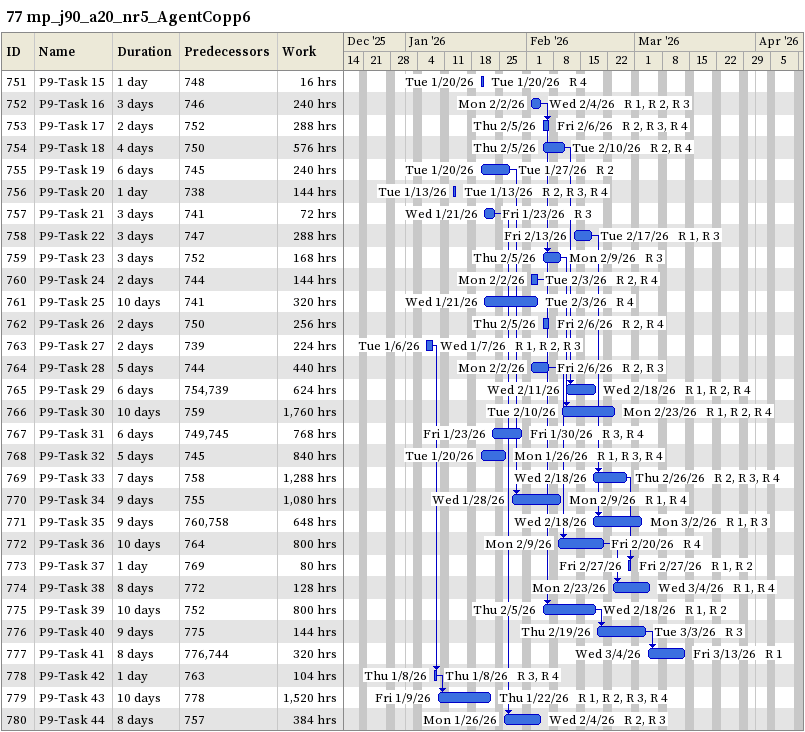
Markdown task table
77 mp_j90_a20_nr5_AgentCopp6

| ID | Task | Duration | Start | Finish | Predecessors | Resources | Work (h) |
|---|---|---|---|---|---|---|---|
| 751 | P9-Task 15 | 1d | 2026-01-20 | 2026-01-20 | 748 | R 4 | 16 |
| 752 | P9-Task 16 | 3d | 2026-02-02 | 2026-02-04 | 746 | R 1, R 2, R 3 | 240 |
| 753 | P9-Task 17 | 2d | 2026-02-05 | 2026-02-06 | 752 | R 2, R 3, R 4 | 288 |
| 754 | P9-Task 18 | 4d | 2026-02-05 | 2026-02-10 | 750 | R 2, R 4 | 576 |
| 755 | P9-Task 19 | 6d | 2026-01-20 | 2026-01-27 | 745 | R 2 | 240 |
| 756 | P9-Task 20 | 1d | 2026-01-13 | 2026-01-13 | 738 | R 2, R 3, R 4 | 144 |
| 757 | P9-Task 21 | 3d | 2026-01-21 | 2026-01-23 | 741 | R 3 | 72 |
| 758 | P9-Task 22 | 3d | 2026-02-13 | 2026-02-17 | 747 | R 1, R 3 | 288 |
| 759 | P9-Task 23 | 3d | 2026-02-05 | 2026-02-09 | 752 | R 3 | 168 |
| 760 | P9-Task 24 | 2d | 2026-02-02 | 2026-02-03 | 744 | R 2, R 4 | 144 |
| 761 | P9-Task 25 | 10d | 2026-01-21 | 2026-02-03 | 741 | R 4 | 320 |
| 762 | P9-Task 26 | 2d | 2026-02-05 | 2026-02-06 | 750 | R 2, R 4 | 256 |
| 763 | P9-Task 27 | 2d | 2026-01-06 | 2026-01-07 | 739 | R 1, R 2, R 3 | 224 |
| 764 | P9-Task 28 | 5d | 2026-02-02 | 2026-02-06 | 744 | R 2, R 3 | 440 |
| 765 | P9-Task 29 | 6d | 2026-02-11 | 2026-02-18 | 754, 739 | R 1, R 2, R 4 | 624 |
| 766 | P9-Task 30 | 10d | 2026-02-10 | 2026-02-23 | 759 | R 1, R 2, R 4 | 1760 |
| 767 | P9-Task 31 | 6d | 2026-01-23 | 2026-01-30 | 749, 745 | R 3, R 4 | 768 |
| 768 | P9-Task 32 | 5d | 2026-01-20 | 2026-01-26 | 745 | R 1, R 3, R 4 | 840 |
| 769 | P9-Task 33 | 7d | 2026-02-18 | 2026-02-26 | 758 | R 2, R 3, R 4 | 1288 |
| 770 | P9-Task 34 | 9d | 2026-01-28 | 2026-02-09 | 755 | R 1, R 4 | 1080 |
| 771 | P9-Task 35 | 9d | 2026-02-18 | 2026-03-02 | 760, 758 | R 1, R 3 | 648 |
| 772 | P9-Task 36 | 10d | 2026-02-09 | 2026-02-20 | 764 | R 4 | 800 |
| 773 | P9-Task 37 | 1d | 2026-02-27 | 2026-02-27 | 769 | R 1, R 2 | 80 |
| 774 | P9-Task 38 | 8d | 2026-02-23 | 2026-03-04 | 772 | R 1, R 4 | 128 |
| 775 | P9-Task 39 | 10d | 2026-02-05 | 2026-02-18 | 752 | R 1, R 2 | 800 |
| 776 | P9-Task 40 | 9d | 2026-02-19 | 2026-03-03 | 775 | R 3 | 144 |
| 777 | P9-Task 41 | 8d | 2026-03-04 | 2026-03-13 | 776, 744 | R 1 | 320 |
| 778 | P9-Task 42 | 1d | 2026-01-08 | 2026-01-08 | 763 | R 3, R 4 | 104 |
| 779 | P9-Task 43 | 10d | 2026-01-09 | 2026-01-22 | 778 | R 1, R 2, R 3, R 4 | 1520 |
| 780 | P9-Task 44 | 8d | 2026-01-26 | 2026-02-04 | 757 | R 2, R 3 | 384 |
